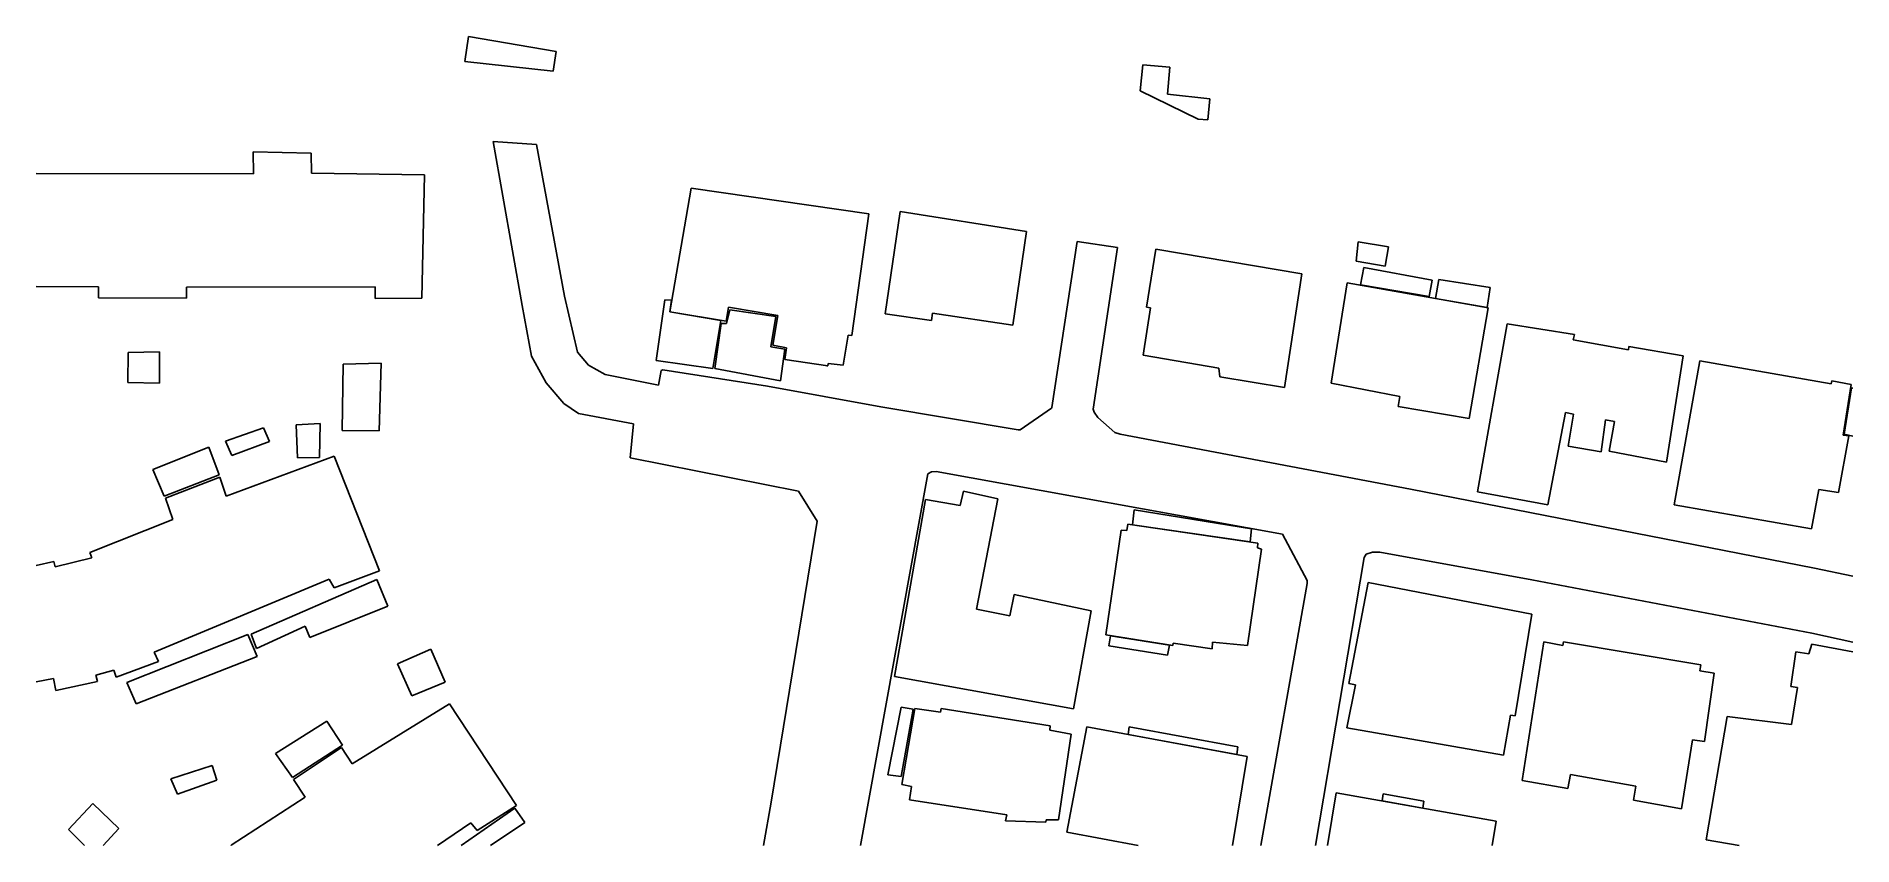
# Model space of a CAD drawing. Header units: millimetres. Extents: x -88769 to 88769, y -41995 to 37050.
import ezdxf

# ---------------------------------------------------------------- set-up
doc = ezdxf.new("R2010")
doc.units = ezdxf.units.MM

msp = doc.modelspace()

# ---------------------------------------------------------------- linework, layer by layer
for p, q in [((-46524, 37050), (-46878, 34588)), ((-37956, 35575), (-46524, 37050)), ((-38240, 33652), (-37956, 35575)), ((-46878, 34588), (-38240, 33652)), ((19381, 34279), (19129, 31725)), ((22018, 34025), (19381, 34279)), ((21795, 31401), (22018, 34025)), ((19129, 31725), (24808, 28967)), ((25930, 30950), (21795, 31401)), ((25735, 28909), (25930, 30950)), ((24808, 28967), (25735, 28909)), ((-39896, 26476), (-44123, 26781)), ((-44123, 26781), (-41269, 10777)), ((-61908, 25634), (-67573, 25777)), ((-67573, 25777), (-67549, 23636)), ((-61887, 23684), (-61908, 25634)), ((-39896, 26476), (-37144, 11682)), ((-67549, 23636), (-88769, 23666)), ((-50811, 23529), (-61887, 23684)), ((-51076, 11487), (-50811, 23529)), ((-24759, 22237), (-26848, 10152)), ((-7400, 19703), (-24759, 22237)), ((-9069, 7846), (-7400, 19703)), ((-4331, 19945), (-5791, 9957)), ((8006, 18001), (-4331, 19945)), ((6670, 8843), (8006, 18001)), ((10504, 785), (12958, 17016)), ((12958, 17016), (16912, 16418)), ((14526, 639), (16912, 16418)), ((20657, 16274), (19736, 10603)), ((34931, 13870), (20657, 16274)), ((40439, 16979), (40227, 15090)), ((43402, 16500), (40439, 16979)), ((43078, 14597), (43402, 16500)), ((40227, 15090), (43078, 14597)), ((40995, 14471), (40662, 12794)), ((47651, 13234), (40995, 14471)), ((-88769, 12610), (-82696, 12592)), ((-82696, 12592), (-82706, 11499)), ((-74096, 11472), (-74078, 12564)), ((-74078, 12564), (-55660, 12585)), ((-55660, 12585), (-55645, 11451)), ((33225, 2752), (34931, 13870)), ((39372, 12979), (37783, 3183)), ((53126, 10534), (39372, 12979)), ((40662, 12794), (47364, 11641)), ((47364, 11641), (47651, 13234)), ((48322, 13309), (47998, 11450)), ((53331, 12505), (48322, 13309)), ((53029, 10556), (53331, 12505)), ((-82706, 11499), (-74096, 11472)), ((-55645, 11451), (-51076, 11487)), ((-41269, 10777), (-40368, 5797)), ((-35860, 6216), (-37144, 11682)), ((-27335, 11312), (-28180, 5391)), ((-26677, 11277), (-27335, 11312)), ((-26863, 10136), (-26677, 11277)), ((47998, 11450), (53029, 10556)), ((-21874, 9298), (-26863, 10136)), ((-26848, 10152), (-21353, 9218)), ((-22640, 4607), (-21874, 9298)), ((-21832, 8992), (-22447, 4609)), ((-21322, 8993), (-21832, 8992)), ((-21353, 9218), (-21099, 10584)), ((-20991, 10333), (-21322, 8993)), ((-21099, 10584), (-16307, 9775)), ((-16476, 9702), (-20991, 10333)), ((-16977, 6723), (-16476, 9702)), ((-16307, 9775), (-16778, 6893)), ((-5791, 9957), (-1256, 9296)), ((-1256, 9296), (-1179, 10029)), ((-1179, 10029), (6670, 8843)), ((20147, 10526), (19405, 5926)), ((19736, 10603), (20147, 10526)), ((51270, -275), (53126, 10534)), ((54983, 8958), (52091, -7443)), ((61566, 7923), (54983, 8958)), ((-9891, 4937), (-9413, 7878)), ((-9413, 7878), (-9069, 7846)), ((61443, 7424), (61566, 7923)), ((66848, 6425), (61443, 7424)), ((-79798, 6183), (-79821, 3255)), ((-76729, 6248), (-79798, 6183)), ((-76745, 3191), (-76729, 6248)), ((-40368, 5797), (-38941, 3199)), ((-34801, 4925), (-35860, 6216)), ((-28180, 5391), (-22640, 4607)), ((-15617, 6508), (-16977, 6723)), ((-16778, 6893), (-15457, 6624)), ((-16025, 3413), (-15617, 6508)), ((-15457, 6624), (-15620, 5482)), ((-15620, 5482), (-11408, 4863)), ((-15578, 5476), (-15577, 5476)), ((19405, 5926), (26825, 4629)), ((66894, 6745), (66848, 6425)), ((72210, 5844), (66894, 6745)), ((70580, -4540), (72210, 5844)), ((73842, 5359), (71312, -8716)), ((86678, 3098), (73842, 5359)), ((-58785, 5043), (-58865, -1438)), ((-55067, 5139), (-58785, 5043)), ((-55271, -1469), (-55067, 5139)), ((-33172, 4038), (-34801, 4925)), ((-27965, 2980), (-33172, 4038)), ((-27706, 4411), (-27965, 2980)), ((-27546, 4463), (-27706, 4411)), ((-27546, 4463), (-17302, 2882)), ((-22447, 4609), (-16025, 3413)), ((-11511, 4877), (-11511, 4878)), ((-11511, 4877), (-11511, 4878)), ((-11511, 4877), (-11408, 4863)), ((-11511, 4877), (-11511, 4877)), ((-11408, 4863), (-11370, 5086)), ((-11370, 5086), (-9891, 4937)), ((26825, 4629), (26903, 3797)), ((26903, 3797), (33225, 2752)), ((-79821, 3255), (-76745, 3191)), ((-37215, 1196), (-38941, 3199)), ((-6212, 861), (-17302, 2882)), ((37783, 3183), (44499, 1879)), ((44499, 1879), (44338, 888)), ((86716, 3395), (86678, 3098)), ((88618, 3035), (86716, 3395)), ((87838, -1893), (88618, 3035)), ((88653, 2709), (87953, -1789)), ((88769, 2690), (88653, 2709)), ((-37215, 1196), (-35771, 203)), ((-35771, 203), (-30391, -795)), ((-6212, 861), (7191, -1385)), ((10444, 726), (7402, -1387)), ((10504, 785), (10444, 726)), ((14639, 328), (14526, 639)), ((15000, -187), (14639, 328)), ((44338, 888), (51270, -275)), ((58978, -8718), (60698, 301)), ((60698, 301), (61494, 148)), ((61494, 148), (60956, -2991)), ((-66556, -1188), (-70276, -2493)), ((-65967, -2522), (-66556, -1188)), ((-61032, -756), (-63379, -887)), ((-63379, -887), (-63238, -4109)), ((-61086, -4096), (-61032, -756)), ((-58865, -1438), (-55271, -1469)), ((-30391, -795), (-30733, -4132)), ((7402, -1387), (7191, -1385)), ((16663, -1635), (15000, -187)), ((17174, -1819), (16663, -1635)), ((64177, -3522), (64596, -405)), ((64596, -405), (65490, -567)), ((65490, -567), (64975, -3452)), ((-71900, -3076), (-77369, -5268)), ((-70909, -5790), (-71900, -3076)), ((-70276, -2493), (-69650, -3882)), ((-69650, -3882), (-65967, -2522)), ((45540, -7174), (17174, -1819)), ((60956, -2991), (64177, -3522)), ((64975, -3452), (70580, -4540)), ((87398, -7487), (88383, -1977)), ((88383, -1977), (87838, -1893)), ((87953, -1789), (88769, -2005)), ((-77369, -5268), (-76279, -7855)), ((-59652, -3938), (-70212, -7845)), ((-63238, -4109), (-61086, -4096)), ((-55235, -15161), (-59652, -3938)), ((-14284, -7365), (-30733, -4132)), ((-76279, -7855), (-70909, -5790)), ((-70845, -6011), (-76145, -8063)), ((-70212, -7845), (-70845, -6011)), ((-1634, -5674), (-8214, -41995)), ((-1634, -5674), (-1285, -5478)), ((-1285, -5478), (-806, -5464)), ((33030, -11561), (-806, -5464)), ((-76145, -8063), (-75423, -10147)), ((-14284, -7365), (-12461, -10317)), ((-1865, -8197), (-4871, -25466)), ((1526, -8774), (-1865, -8197)), ((1869, -7365), (1526, -8774)), ((5221, -8108), (1869, -7365)), ((3125, -18908), (5221, -8108)), ((85023, -14908), (45540, -7174)), ((52091, -7443), (58978, -8718)), ((71312, -8716), (84739, -11039)), ((84739, -11039), (85445, -7208)), ((85445, -7208), (87398, -7487)), ((-75423, -10147), (-83539, -13379)), ((-12461, -10317), (-16927, -37747)), ((17923, -10591), (17836, -11219)), ((30641, -12447), (17923, -10591)), ((18555, -9204), (18367, -10648)), ((18367, -10648), (29861, -12327)), ((30023, -11054), (18555, -9204)), ((17283, -11178), (15761, -21414)), ((17836, -11219), (17283, -11178)), ((29861, -12327), (30023, -11054)), ((33030, -11561), (35435, -16106)), ((-83330, -13871), (-86932, -14754)), ((-83539, -13379), (-83330, -13871)), ((29601, -22437), (30975, -13026)), ((30601, -12904), (30641, -12447)), ((30975, -13026), (30601, -12904)), ((41004, -13847), (36262, -41995)), ((41004, -13847), (41205, -13534)), ((41205, -13534), (41833, -13322)), ((41833, -13322), (42561, -13326)), ((42561, -13326), (57417, -16018)), ((-87071, -14257), (-88769, -14625)), ((-86932, -14754), (-87071, -14257)), ((-77264, -23086), (-60144, -15969)), ((-60144, -15969), (-59668, -16809)), ((-59668, -16809), (-55235, -15161)), ((88769, -15660), (85023, -14908)), ((-55478, -16006), (-67782, -21346)), ((-54426, -18620), (-55478, -16006)), ((6804, -17466), (6401, -19543)), ((14345, -19059), (6804, -17466)), ((30908, -41995), (35433, -16404)), ((35435, -16106), (35433, -16404)), ((41406, -16280), (39516, -26161)), ((57419, -19401), (41406, -16280)), ((57417, -16018), (84774, -21243)), ((-62043, -21659), (-54426, -18620)), ((6401, -19543), (3125, -18908)), ((12622, -28620), (14345, -19059)), ((55765, -29323), (57419, -19401)), ((-67240, -22743), (-62484, -20545)), ((-62484, -20545), (-62043, -21659)), ((84774, -21243), (88769, -22131)), ((-68081, -21386), (-79924, -26076)), ((-67169, -23534), (-68081, -21386)), ((-67782, -21346), (-67240, -22743)), ((-50207, -22802), (-53479, -24248)), ((-48803, -26022), (-50207, -22802)), ((15761, -21414), (22315, -22444)), ((16214, -21501), (16061, -22474)), ((16061, -22474), (21798, -23380)), ((21984, -22407), (16214, -21501)), ((21798, -23380), (21984, -22407)), ((22315, -22444), (22346, -22212)), ((22346, -22212), (26169, -22772)), ((26169, -22772), (26203, -22112)), ((26203, -22112), (29601, -22437)), ((58566, -22100), (56463, -35628)), ((60431, -22441), (58566, -22100)), ((60495, -22076), (60431, -22441)), ((73930, -24349), (60495, -22076)), ((83211, -23066), (82732, -26442)), ((84491, -23265), (83211, -23066)), ((84762, -22306), (84491, -23265)), ((88769, -23063), (84762, -22306)), ((-82937, -25354), (-81184, -24845)), ((-81184, -24845), (-80953, -25534)), ((-80953, -25534), (-76822, -24011)), ((-78996, -28150), (-67169, -23534)), ((-76822, -24011), (-77264, -23086)), ((-53479, -24248), (-52053, -27360)), ((73840, -24931), (73930, -24349)), ((-88769, -25993), (-87093, -25672)), ((-87093, -25672), (-86876, -26843)), ((-86876, -26843), (-82791, -25971)), ((-82791, -25971), (-82937, -25354)), ((-79924, -26076), (-78996, -28150)), ((-52053, -27360), (-48803, -26022)), ((-4871, -25466), (12622, -28620)), ((40158, -26285), (39327, -30500)), ((39516, -26161), (40158, -26285)), ((75236, -25134), (73840, -24931)), ((74277, -31833), (75236, -25134)), ((82732, -26442), (83372, -26545)), ((83372, -26545), (82795, -30176)), ((-48392, -28138), (-57885, -34001)), ((-41823, -38088), (-48392, -28138)), ((-60366, -29849), (-65390, -33004)), ((-58851, -32174), (-60366, -29849)), ((-4240, -28475), (-5541, -35063)), ((-3078, -28653), (-4240, -28475)), ((-4226, -35244), (-3078, -28653)), ((-2915, -28594), (-4183, -36038)), ((-402, -28944), (-2915, -28594)), ((-317, -28592), (-402, -28944)), ((10328, -30289), (-317, -28592)), ((54648, -33150), (55331, -29254)), ((55331, -29254), (55765, -29323)), ((76500, -29365), (74464, -41412)), ((82795, -30176), (76500, -29365)), ((10296, -30723), (10328, -30289)), ((12375, -31115), (10296, -30723)), ((11156, -39458), (12375, -31115)), ((13914, -30404), (11958, -40690)), ((29592, -33280), (13914, -30404)), ((18040, -30396), (17939, -31135)), ((17939, -31135), (28572, -33085)), ((28669, -32354), (18040, -30396)), ((39327, -30500), (54648, -33150)), ((72033, -38404), (73123, -31658)), ((73123, -31658), (74277, -31833)), ((-65390, -33004), (-63738, -35341)), ((-63738, -35341), (-58851, -32174)), ((-58955, -32400), (-63646, -35528)), ((-57885, -34001), (-58955, -32400)), ((28145, -41995), (29592, -33280)), ((28572, -33085), (28669, -32354)), ((-71597, -34164), (-75610, -35456)), ((-75610, -35456), (-74982, -36958)), ((-71122, -35598), (-71597, -34164)), ((-5541, -35063), (-4226, -35244)), ((60940, -36426), (61192, -35036)), ((61192, -35036), (67575, -36190)), ((-74982, -36958), (-71122, -35598)), ((-62495, -37245), (-69734, -41948)), ((-63646, -35528), (-62495, -37245)), ((-4183, -36038), (-3218, -36223)), ((-3218, -36223), (-3419, -37517)), ((38286, -36851), (37440, -41995)), ((53935, -39618), (38286, -36851)), ((42882, -36927), (42782, -37628)), ((46842, -37649), (42882, -36927)), ((56463, -35628), (60940, -36426)), ((67575, -36190), (67354, -37566)), ((-83246, -37870), (-85638, -40429)), ((-80715, -40310), (-83246, -37870)), ((-41986, -38328), (-47229, -41995)), ((-45679, -40530), (-41823, -38088)), ((-41018, -39742), (-41986, -38328)), ((-17683, -41995), (-16927, -37747)), ((-3419, -37517), (6081, -38997)), ((6081, -38997), (5974, -39557)), ((42782, -37628), (46767, -38333)), ((46767, -38333), (46842, -37649)), ((67354, -37566), (72033, -38404)), ((-85638, -40429), (-84063, -41995)), ((-82222, -41995), (-80715, -40310)), ((-49557, -41995), (-46308, -39769)), ((-46308, -39769), (-45679, -40530)), ((-44375, -41995), (-41018, -39742)), ((5974, -39557), (9911, -39713)), ((9911, -39713), (9951, -39481)), ((9951, -39481), (11156, -39458)), ((11958, -40690), (18938, -41995)), ((53529, -41995), (53935, -39618)), ((-69734, -41948), (-69716, -41995)), ((74464, -41412), (77685, -41995))]:
    msp.add_line(p, q)

doc.saveas('drawing.dxf')
